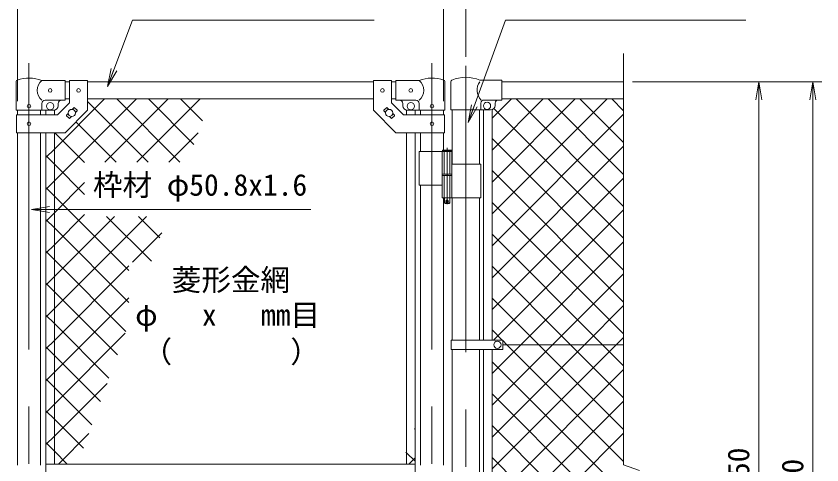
# Model space of a CAD drawing. Units: millimetres, scale not verified. Extents: x -4200 to 4200, y -2970 to 2970.
# Drawn here: x -2582 to -794, y 712 to 1707 of the extents above; entities that cross this region are included whole.
import ezdxf
from ezdxf.enums import TextEntityAlignment as Align

# ---------------------------------------------------------------- set-up
doc = ezdxf.new("R2010")
doc.units = ezdxf.units.MM
doc.header["$LTSCALE"] = 20
doc.linetypes.add('DASHED', pattern=[7.5, 6, -1.5])
doc.linetypes.add('USER1', pattern=[50.8, 31.75, -6.35, 6.35, -6.35])
for name, color, linetype, lineweight in [('0-1_D-BMK', 2, 'USER1', 13), ('0-2_D-STR1', 1, 'Continuous', 18), ('0-3_D-STR3', 3, 'Continuous', 13), ('0-4_D-STR-DIM', 7, 'Continuous', 9), ('0-5_0', 3, 'Continuous', 18), ('0-6_D-STR-TXT', 7, 'Continuous', 9), ('0-7_D-STR2', 7, 'Continuous', 9)]:
    doc.layers.add(name, color=color, linetype=linetype, lineweight=lineweight)
doc.styles.add('ＭＳ ゴシック', font='')
doc.styles.get('ＭＳ ゴシック').set_extended_font_data('MS Gothic')

# ---------------------------------------------------------------- blocks, each defined once
blk = doc.blocks.new('_Open')
at = {"layer": '0-5_0', "color": 7, "lineweight": 9}
blk.add_line((-20, 3.33), (0, 0), dxfattribs=at)
blk.add_lwpolyline([(-20, -3.33), (0, 0), (-20, 0)], dxfattribs=at)

msp = doc.modelspace()

# ---------------------------------------------------------------- linework, layer by layer
at = {"layer": '0-1_D-BMK'}
for p, q in [((-2553.4, 1603.1), (-2553.4, -235.29)), ((-1659.2, 1603.1), (-1659.2, -235.29)), ((-1584.05, 1596.61), (-1584.05, -320.04)), ((-1625.78, 1414.79), (-1625.78, 1289.9)), ((-1629.4, 1296.87), (-1622.15, 1296.87))]:
    msp.add_line(p, q, dxfattribs=at)
at = {"layer": '0-2_D-STR1'}
for p, q in [((-2473.4, 1561.37), (-2463.4, 1561.37)), ((-2423.4, 1561.37), (-1789.2, 1561.37)), ((-1749.2, 1561.37), (-1739.2, 1561.37)), ((-1504.05, 1561.37), (-1234.05, 1561.37)), ((-2473.4, 1523.37), (-2463.4, 1523.37)), ((-2423.4, 1523.37), (-1789.2, 1523.37)), ((-1749.2, 1523.37), (-1739.2, 1523.37)), ((-1504.05, 1523.37), (-1234.05, 1523.37)), ((-2578.8, 1498.37), (-2578.8, 1488.32)), ((-2528, 1498.37), (-2528, 1488.32)), ((-1684.6, 1498.37), (-1684.6, 1488.32)), ((-1633.8, 1498.37), (-1633.8, 1488.32)), ((-1614.3, 1499.07), (-1614.3, 1378.87)), ((-1553.8, 1499.07), (-1553.8, 1378.87)), ((-2578.8, 1448.32), (-2578.8, 711.37)), ((-2528, 1448.32), (-2528, 711.37)), ((-1684.6, 1448.32), (-1684.6, 1406.87)), ((-1633.8, 1448.32), (-1633.8, 1409.87)), ((-1684.6, 1331.87), (-1684.6, 711.37)), ((-1633.8, 1303.87), (-1633.8, 711.37)), ((-1614.3, 1303.87), (-1614.3, 988.87)), ((-1553.8, 1303.87), (-1553.8, 988.87)), ((-1614.3, 967.87), (-1614.3, 404.87)), ((-1553.8, 967.87), (-1553.8, 404.87))]:
    msp.add_line(p, q, dxfattribs=at)
at = {"layer": '0-3_D-STR3'}
for p, q in [((-2581.95, 1498.37), (-2581.95, 1562.06)), ((-2473.4, 1564.37), (-2524.85, 1564.37)), ((-2473.4, 1564.37), (-2473.4, 1520.37)), ((-2463.4, 1564.57), (-2463.4, 1514.89)), ((-2463.4, 1564.57), (-2423.4, 1564.57)), ((-2423.4, 1564.57), (-2423.4, 1498.32)), ((-1789.2, 1564.57), (-1789.2, 1498.32)), ((-1749.2, 1564.57), (-1789.2, 1564.57)), ((-1749.2, 1564.57), (-1749.2, 1514.89)), ((-1739.2, 1564.37), (-1687.75, 1564.37)), ((-1739.2, 1564.37), (-1739.2, 1520.37)), ((-1630.65, 1498.37), (-1630.65, 1562.06)), ((-1617.45, 1561.92), (-1617.45, 1499.07)), ((-1552.91, 1565.07), (-1504.05, 1565.07)), ((-1504.05, 1521.07), (-1504.05, 1565.07)), ((-2473.4, 1520.37), (-2517.85, 1520.37)), ((-1739.2, 1520.37), (-1694.75, 1520.37)), ((-1543.65, 1521.07), (-1504.05, 1521.07)), ((-2524.85, 1498.37), (-2524.85, 1513.37)), ((-2489.96, 1488.32), (-2463.4, 1514.89)), ((-2488.4, 1513.37), (-2488.4, 1508.37)), ((-2457.52, 1500.27), (-2453.8, 1503.98)), ((-2452.39, 1503.98), (-2446.73, 1498.33)), ((-1760.21, 1503.98), (-1765.86, 1498.33)), ((-1755.08, 1500.27), (-1758.79, 1503.98)), ((-1722.63, 1488.32), (-1749.2, 1514.89)), ((-1724.2, 1513.37), (-1724.2, 1508.37)), ((-1687.75, 1498.37), (-1687.75, 1513.37)), ((-1550.65, 1514.07), (-1550.65, 1499.07)), ((-1519.05, 1509.07), (-1519.05, 1514.07)), ((-2581.95, 1498.37), (-2524.85, 1498.37)), ((-2581.1, 1488.32), (-2489.96, 1488.32)), ((-2581.1, 1488.32), (-2581.1, 1448.32)), ((-2524.85, 1498.37), (-2498.4, 1498.37)), ((-2515.9, 1498.37), (-2515.9, 1488.32)), ((-2496.9, 1498.37), (-2496.9, 1488.32)), ((-2470.06, 1487.72), (-2466.35, 1491.44)), ((-2470.06, 1486.31), (-2464.41, 1480.65)), ((-2462.99, 1480.65), (-2459.28, 1484.37)), ((-2450.44, 1493.2), (-2446.73, 1496.91)), ((-1762.15, 1493.2), (-1765.86, 1496.91)), ((-1749.6, 1480.65), (-1753.32, 1484.37)), ((-1742.53, 1486.31), (-1748.19, 1480.65)), ((-1742.53, 1487.72), (-1746.24, 1491.44)), ((-1631.5, 1488.32), (-1722.63, 1488.32)), ((-1715.7, 1498.37), (-1715.7, 1488.32)), ((-1687.75, 1498.37), (-1714.2, 1498.37)), ((-1696.7, 1498.37), (-1696.7, 1488.32)), ((-1630.65, 1498.37), (-1687.75, 1498.37)), ((-1631.5, 1488.32), (-1631.5, 1448.32)), ((-1617.45, 1499.07), (-1529.05, 1499.07)), ((-1544.7, 988.87), (-1544.7, 1499.07)), ((-1525.7, 988.87), (-1525.7, 1499.65)), ((-2515.9, 1448.32), (-2515.9, 713.87)), ((-2496.9, 1448.32), (-2496.9, 713.87)), ((-1715.7, 1448.32), (-1715.7, 713.87)), ((-1696.7, 1448.32), (-1696.7, 713.87)), ((-1687.75, 1406.87), (-1687.75, 1331.87)), ((-1687.75, 1406.87), (-1614.98, 1406.87)), ((-1636.58, 1406.87), (-1636.58, 1356.87)), ((-1615.78, 1408.87), (-1635.78, 1408.87)), ((-1634.78, 1409.87), (-1616.78, 1409.87)), ((-1615.78, 1408.87), (-1616.78, 1409.87)), ((-1615.78, 1408.87), (-1615.78, 1406.87)), ((-1614.98, 1406.87), (-1614.98, 1356.87)), ((-1614.98, 1378.87), (-1550.75, 1378.87)), ((-1550.75, 1378.87), (-1550.75, 1303.87)), ((-1636.58, 1356.87), (-1614.98, 1356.87)), ((-1636.58, 1353.87), (-1614.98, 1353.87)), ((-1636.58, 1353.87), (-1636.58, 1303.87)), ((-1636.28, 1356.87), (-1636.28, 1353.87)), ((-1636.28, 1353.87), (-1615.28, 1353.87)), ((-1615.28, 1356.87), (-1615.28, 1353.87)), ((-1614.98, 1353.87), (-1614.98, 1303.87)), ((-1687.75, 1331.87), (-1636.8, 1331.87)), ((-1636.58, 1303.87), (-1550.75, 1303.87)), ((-1631.78, 1303.87), (-1631.78, 1292.87)), ((-1630.78, 1291.87), (-1631.78, 1292.87)), ((-1630.78, 1291.87), (-1620.78, 1291.87)), ((-1620.78, 1291.87), (-1619.78, 1292.87)), ((-1616.85, 988.87), (-1616.85, 967.87)), ((-1616.85, 988.87), (-1502.05, 988.87)), ((-1502.05, 988.87), (-1502.05, 967.87)), ((-1616.85, 967.87), (-1502.05, 967.87)), ((-1544.7, 404.87), (-1544.7, 967.87)), ((-1525.7, 404.87), (-1525.7, 967.87)), ((-1234.05, 978.37), (-1502.05, 978.37)), ((-2516.3, 713.87), (-1696.3, 713.87)), ((-2516.3, 692.87), (-2516.3, 713.87)), ((-1696.3, 658.87), (-1696.3, 713.87))]:
    msp.add_line(p, q, dxfattribs=at)
at = {"layer": '0-3_D-STR3', "linetype": 'DASHED'}
for p, q in [((-1632.08, 1406.87), (-1632.08, 1356.87)), ((-1619.48, 1406.87), (-1619.48, 1356.87)), ((-1632.08, 1353.87), (-1632.08, 1303.87)), ((-1619.48, 1353.87), (-1619.48, 1303.87))]:
    msp.add_line(p, q, dxfattribs=at)
at = {"layer": '0-3_D-STR3'}
for points in [[(-2581.1, 1448.32), (-2473.4, 1448.32), (-2423.4, 1498.32)], [(-1631.5, 1448.32), (-1739.2, 1448.32), (-1789.2, 1498.32)], [(-1634.78, 1409.87), (-1635.78, 1408.87), (-1635.78, 1406.87)], [(-1619.78, 1303.87), (-1619.78, 1292.87), (-1631.78, 1292.87)]]:
    msp.add_lwpolyline(points, dxfattribs=at)
for centre, radius in [((-2506.4, 1542.37), 4), ((-2443.4, 1542.32), 4), ((-1769.2, 1542.32), 4), ((-1706.2, 1542.37), 4), ((-2553.4, 1507.37), 4), ((-2506.4, 1507.37), 8), ((-1706.2, 1507.37), 8), ((-1659.2, 1507.37), 4), ((-1537.05, 1508.07), 8), ((-2458.4, 1492.32), 8), ((-1754.2, 1492.32), 8), ((-2553.4, 1468.32), 4), ((-1659.2, 1468.32), 4), ((-1625.78, 1296.87), 2.5), ((-1514.05, 978.37), 8)]:
    msp.add_circle(centre, radius, dxfattribs=at)
for centre, radius, start, end in [((-2578.65, 1562.06), 3.3, 109.22051, 180), ((-2553.4, 1489.64), 80, 69.0916, 109.22051), ((-2506.65, 1542.37), 28.55, 129.59418, 230.40582), ((-1659.2, 1489.64), 80, 70.77949, 110.9084), ((-1705.94, 1542.37), 28.55, 309.59418, 50.40582), ((-1633.95, 1562.06), 3.3, 0, 70.77949), ((-1614.15, 1561.92), 3.3, 113.10629, 180), ((-1584.05, 1491.37), 80, 67.09875, 113.10629), ((-1525.52, 1543.12), 33.4, 146.35914, 222.2959), ((-2517.85, 1513.37), 7, 90, 180), ((-2481.4, 1513.37), 7, 90, 180), ((-1731.2, 1513.37), 7, 0, 90), ((-1694.75, 1513.37), 7, 0, 90), ((-1543.65, 1514.07), 7, 90, 180), ((-1512.05, 1514.07), 7, 90, 180), ((-2498.4, 1508.37), 10, 270, 0), ((-2453.09, 1503.28), 1, 45, 135), ((-1759.5, 1503.28), 1, 45, 135), ((-1714.2, 1508.37), 10, 180, 270), ((-1529.05, 1509.07), 10, 270, 0), ((-2469.36, 1487.01), 1, 135, 225), ((-2447.44, 1497.62), 1, 315, 45), ((-1765.16, 1497.62), 1, 135, 225), ((-1743.24, 1487.01), 1, 315, 45), ((-2463.7, 1481.36), 1, 225, 315), ((-1748.89, 1481.36), 1, 225, 315)]:
    msp.add_arc(centre, radius, start, end, dxfattribs=at)
at = {"layer": '0-4_D-STR-DIM'}
for p, q in [((-1584.05, 1616.61), (-1584.05, 1951.37)), ((-2578.8, 1518.37), (-2578.8, 1831.37)), ((-1633.8, 1518.37), (-1633.8, 1831.37)), ((-1234.05, 712.02), (-1234.05, 1624.37)), ((-1214.05, 1561.37), (-914.05, 1561.37)), ((-1214.05, 1561.37), (-794.05, 1561.37)), ((-934.05, -148.63), (-934.05, 1521.37)), ((-814.05, -198.63), (-814.05, 1521.37)), ((-1198.81, 699.19), (-1234.05, 712.02))]:
    msp.add_line(p, q, dxfattribs=at)
at = {"layer": '0-6_D-STR-TXT'}
for points in [[(-1787.47, 1698.46), (-2323.67, 1698.46), (-2378.23, 1552.8)], [(-963.15, 1698.46), (-1496.31, 1698.46), (-1578.24, 1472.73)], [(-1927.66, 1278.29), (-2348.49, 1278.29), (-2545.64, 1278.29)]]:
    msp.add_lwpolyline(points, dxfattribs=at)
at = {"layer": '0-7_D-STR2'}
for p, q in [((-2496.9, 1412.34), (-2385.87, 1523.37)), ((-2496.9, 1341.63), (-2315.16, 1523.37)), ((-2384.75, 1383.07), (-2244.45, 1523.37)), ((-2218.35, 1383.07), (-2358.64, 1523.37)), ((-2314.04, 1383.07), (-2173.74, 1523.37)), ((-2187.25, 1422.69), (-2287.93, 1523.37)), ((-2168.39, 1474.53), (-2217.22, 1523.37)), ((-1525.7, 1480.65), (-1482.98, 1523.37)), ((-1525.7, 1409.94), (-1412.27, 1523.37)), ((-1525.7, 1339.23), (-1341.56, 1523.37)), ((-1525.7, 1268.52), (-1270.85, 1523.37)), ((-1234.05, 1285.11), (-1472.3, 1523.37)), ((-1234.05, 1355.82), (-1401.59, 1523.37)), ((-1234.05, 1426.53), (-1330.88, 1523.37)), ((-1234.05, 1497.25), (-1260.17, 1523.37)), ((-2289.06, 1383.07), (-2423.4, 1517.41)), ((-1234.05, 1214.4), (-1521.83, 1502.19)), ((-1525.7, 1197.81), (-1234.05, 1489.46)), ((-2359.77, 1383.07), (-2449.21, 1472.51)), ((-2429.95, 1382.54), (-2495.73, 1448.32)), ((-2243.33, 1383.07), (-2177.84, 1448.56)), ((-1234.05, 1143.69), (-1525.7, 1435.34)), ((-1525.7, 1127.1), (-1234.05, 1418.75)), ((-2515.9, 1393.34), (-2496.9, 1412.34)), ((-1234.05, 1072.98), (-1525.7, 1364.63)), ((-2515.9, 1322.63), (-2496.9, 1341.63)), ((-1525.7, 1056.39), (-1234.05, 1348.04)), ((-2496.9, 1308.07), (-2515.9, 1327.07)), ((-2496.9, 1270.92), (-2429.95, 1337.87)), ((-2331.55, 1142.72), (-2496.9, 1308.07)), ((-1234.05, 1002.27), (-1525.7, 1293.92)), ((-2515.9, 1251.92), (-2496.9, 1270.92)), ((-1522.5, 988.87), (-1234.05, 1277.32)), ((-2496.9, 1237.36), (-2515.9, 1256.36)), ((-2496.9, 1200.21), (-2429.95, 1267.16)), ((-2281.6, 1163.48), (-2381.19, 1263.07)), ((-2262.73, 1215.32), (-2310.48, 1263.07)), ((-2331.55, 1072.01), (-2496.9, 1237.36)), ((-2323.61, 1161.37), (-2258.77, 1226.21)), ((-1280.85, 978.37), (-1525.7, 1223.21)), ((-2515.9, 1181.21), (-2496.9, 1200.21)), ((-1462.29, 978.37), (-1234.05, 1206.61)), ((-2496.9, 1166.65), (-2515.9, 1185.65)), ((-2338.21, 1007.96), (-2496.9, 1166.65)), ((-1351.56, 978.37), (-1525.7, 1152.5)), ((-1391.58, 978.37), (-1234.05, 1135.9)), ((-2496.9, 1095.93), (-2515.9, 1114.93)), ((-2357.07, 956.11), (-2496.9, 1095.93)), ((-1422.27, 978.37), (-1525.7, 1081.79)), ((-1320.87, 978.37), (-1234.05, 1065.19)), ((-2496.9, 1025.22), (-2515.9, 1044.22)), ((-2375.94, 904.27), (-2496.9, 1025.22)), ((-2496.9, 846.66), (-2339.7, 1003.86)), ((-1503.49, 988.87), (-1525.7, 1011.08)), ((-1250.16, 978.37), (-1234.05, 994.48)), ((-2496.9, 954.51), (-2515.9, 973.51)), ((-1525.7, 914.96), (-1462.29, 978.37)), ((-1525.7, 844.25), (-1391.58, 978.37)), ((-1525.7, 773.54), (-1320.87, 978.37)), ((-1525.7, 702.83), (-1250.16, 978.37)), ((-1234.05, 790.14), (-1422.27, 978.37)), ((-1234.05, 860.85), (-1351.56, 978.37)), ((-1234.05, 931.56), (-1280.85, 978.37)), ((-2394.81, 852.43), (-2496.9, 954.51)), ((-1261.65, 676.32), (-1525.7, 940.37)), ((-1525.7, 632.12), (-1234.05, 923.77)), ((-2496.9, 883.8), (-2515.9, 902.8)), ((-2496.9, 775.95), (-2380.16, 892.68)), ((-2413.68, 800.59), (-2496.9, 883.8)), ((-1234.05, 578.01), (-1525.7, 869.66)), ((-2515.9, 827.66), (-2496.9, 846.66)), ((-1525.7, 561.41), (-1234.05, 853.06)), ((-2496.9, 813.09), (-2515.9, 832.09)), ((-2432.55, 748.75), (-2496.9, 813.09)), ((-1696.7, 790.71), (-1698.29, 792.3)), ((-1234.05, 507.3), (-1525.7, 798.95)), ((-2515.9, 756.95), (-2496.9, 775.95)), ((-2488.27, 713.87), (-2420.63, 781.51)), ((-1525.7, 490.7), (-1234.05, 782.35)), ((-1710.45, 713.87), (-1696.7, 727.62)), ((-1234.05, 436.59), (-1525.7, 728.24))]:
    msp.add_line(p, q, dxfattribs=at)
for points in [[(-2429.95, 1311.83), (-2496.9, 1378.78), (-2515.9, 1397.78)], [(-2515.9, 1110.5), (-2496.9, 1129.5), (-2363.33, 1263.07)], [(-2515.9, 1039.79), (-2496.9, 1058.79), (-2292.62, 1263.07)], [(-2515.9, 969.08), (-2496.9, 988.08), (-2331.55, 1153.43)], [(-2515.9, 898.37), (-2496.9, 917.37), (-2331.55, 1082.72)], [(-1234.05, 719.43), (-1492.99, 978.37), (-1502.05, 987.43)], [(-2468.38, 713.87), (-2496.9, 742.38), (-2515.9, 761.38)], [(-1696.7, 720), (-1715.7, 739), (-1717.16, 740.46)]]:
    msp.add_lwpolyline(points, dxfattribs=at)

# ---------------------------------------------------------------- block references
at = {"layer": '0-4_D-STR-DIM', "xscale": 2, "yscale": 2, "rotation": 90}
for p in [(-934.05, 1561.37), (-814.05, 1561.37)]:
    msp.add_blockref('_Open', p, dxfattribs=at)
at = {"layer": '0-6_D-STR-TXT', "xscale": 2, "yscale": 2}
for p, rotation in [((-2378.93, 1550.93), 249.46512), ((-1578.92, 1470.85), 250.05227), ((-2547.64, 1278.29), 180)]:
    msp.add_blockref('_Open', p, dxfattribs=dict(at, rotation=rotation))

# ---------------------------------------------------------------- texts
at = {"layer": '0-4_D-STR-DIM', "style": 'ＭＳ ゴシック'}
for s, p in [('1750', (-940.79, 619.47)), ('1800', (-820.79, 594.47))]:
    msp.add_text(s, height=48.09, rotation=90, dxfattribs=at).set_placement(p, align=Align.BOTTOM_LEFT)
at = {"layer": '0-6_D-STR-TXT', "style": 'ＭＳ ゴシック'}
for s, p in [('枠材 φ50.8x1.6', (-2411.42, 1294.43)), ('菱形金網', (-2236.5, 1083.77)), ('φ\u3000 x\u3000 mm目', (-2317.71, 1006.18)), ('（\u3000\u3000\u3000\u3000）', (-2301.47, 924.53))]:
    msp.add_text(s, height=48.09, dxfattribs=at).set_placement(p, align=Align.BOTTOM_LEFT)

doc.saveas('drawing.dxf')
